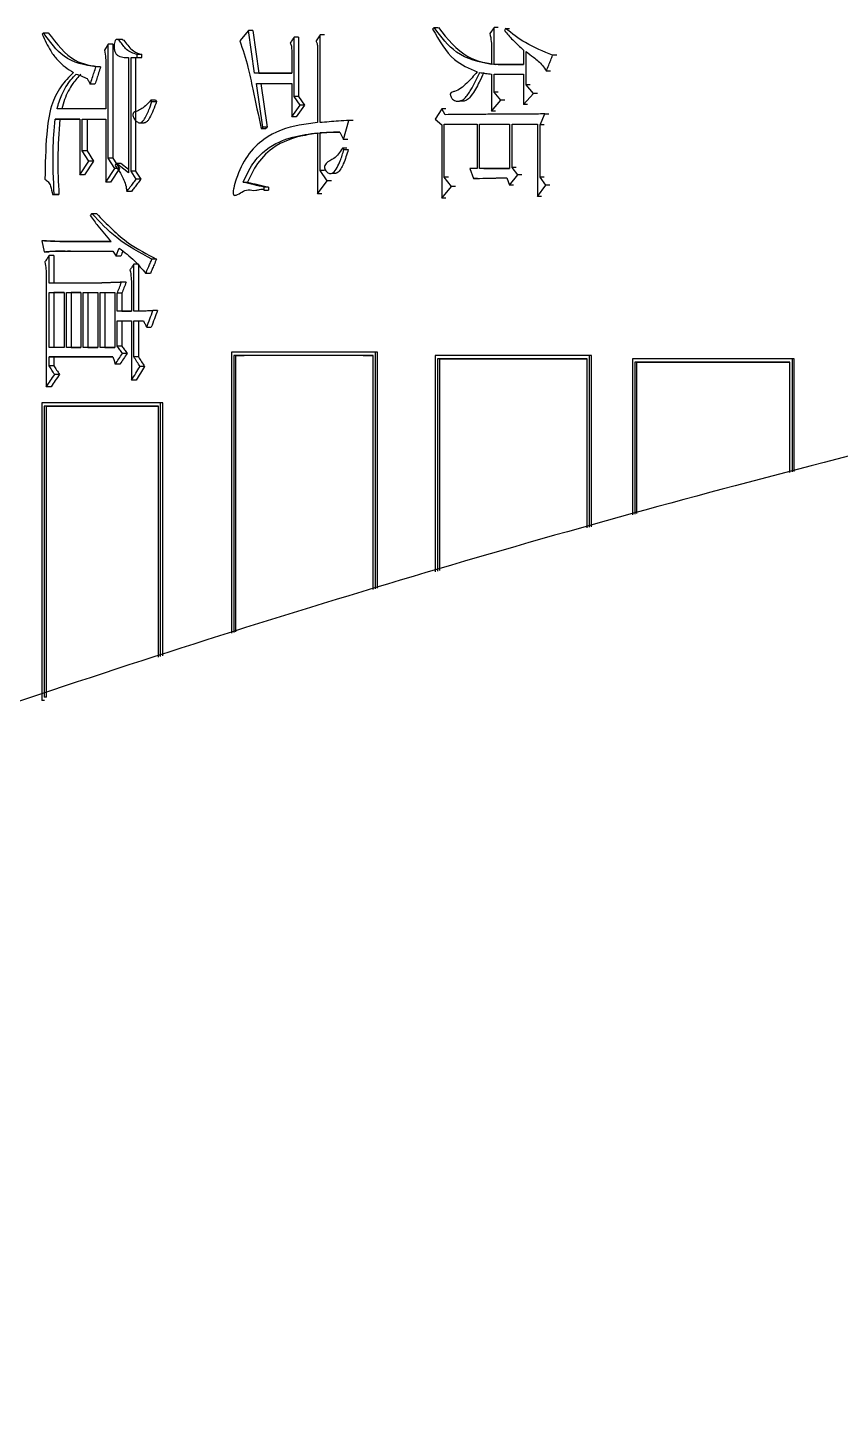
# Model space of a CAD drawing. Header units: millimetres. Extents: x 2160 to 4596, y 811 to 2534.
# Drawn here: x 3266.16 to 3278.28, y 1477.47 to 1498.06 of the extents above; entities that cross this region are included whole.
import ezdxf

# ---------------------------------------------------------------- set-up
doc = ezdxf.new("R2010")
doc.units = ezdxf.units.MM

msp = doc.modelspace()

# ---------------------------------------------------------------- linework, layer by layer
at = {"color": 7, "linetype": 'Continuous', "lineweight": 25}
for p, q in [((3266.398, 1497.979), (3266.377, 1497.958)), ((3266.398, 1497.979), (3266.469, 1497.979)), ((3269.454, 1498.012), (3269.323, 1497.86)), ((3269.542, 1497.374), (3269.454, 1498.012)), ((3269.521, 1498.012), (3269.454, 1498.012)), ((3269.521, 1498.012), (3269.608, 1497.374)), ((3272.222, 1498.055), (3272.199, 1498.034)), ((3273.116, 1498.055), (3273.054, 1497.969)), ((3273.116, 1497.503), (3273.116, 1498.055)), ((3273.285, 1498.044), (3273.27, 1498.012)), ((3267.362, 1497.806), (3267.306, 1497.72)), ((3267.362, 1496.108), (3267.362, 1497.806)), ((3267.432, 1497.806), (3267.362, 1497.806)), ((3267.432, 1497.806), (3267.432, 1496.108)), ((3267.573, 1497.879), (3267.503, 1497.879)), ((3270.202, 1497.915), (3270.136, 1497.915)), ((3270.202, 1497.915), (3270.202, 1497.028)), ((3270.521, 1497.947), (3270.461, 1497.86)), ((3270.521, 1496.638), (3270.521, 1497.947)), ((3270.586, 1497.947), (3270.521, 1497.947)), ((3273.077, 1497.752), (3273.077, 1497.504)), ((3267.634, 1497.61), (3267.666, 1497.61)), ((3267.666, 1497.612), (3267.666, 1495.892)), ((3267.702, 1497.612), (3267.794, 1497.612)), ((3267.702, 1495.913), (3267.702, 1497.612)), ((3267.771, 1497.612), (3267.771, 1495.913)), ((3267.794, 1497.612), (3267.794, 1497.655)), ((3267.863, 1497.655), (3267.794, 1497.655)), ((3267.794, 1497.612), (3267.863, 1497.612)), ((3267.863, 1497.612), (3267.863, 1497.655)), ((3270.099, 1497.698), (3270.099, 1497.374)), ((3270.484, 1497.731), (3270.484, 1496.638)), ((3273.555, 1497.72), (3273.555, 1497.503)), ((3273.594, 1497.201), (3273.594, 1497.698)), ((3274.05, 1497.644), (3273.989, 1497.644)), ((3267.249, 1497.471), (3267.179, 1497.471)), ((3267.327, 1497.503), (3267.327, 1496.844)), ((3270.099, 1497.374), (3269.542, 1497.374)), ((3269.608, 1497.374), (3269.542, 1497.374)), ((3269.608, 1497.374), (3270.099, 1497.374)), ((3273.077, 1497.363), (3273.077, 1496.811)), ((3273.555, 1497.503), (3273.116, 1497.503)), ((3273.177, 1497.503), (3273.116, 1497.503)), ((3273.116, 1497.363), (3273.555, 1497.363)), ((3273.116, 1497.092), (3273.116, 1497.363)), ((3273.178, 1497.503), (3273.555, 1497.503)), ((3273.555, 1497.363), (3273.555, 1496.909)), ((3273.957, 1497.406), (3273.896, 1497.406)), ((3267.165, 1497.211), (3267.095, 1497.211)), ((3269.571, 1497.222), (3270.099, 1497.222)), ((3269.666, 1496.573), (3269.571, 1497.222)), ((3269.637, 1497.222), (3269.732, 1496.573)), ((3270.099, 1497.222), (3270.099, 1496.725)), ((3273.702, 1497.071), (3273.594, 1497.201)), ((3273.655, 1497.201), (3273.594, 1497.201)), ((3268.014, 1496.952), (3268, 1496.973)), ((3268.069, 1496.973), (3268, 1496.973)), ((3268.014, 1496.952), (3268.083, 1496.952)), ((3268.069, 1496.973), (3268.083, 1496.952)), ((3270.225, 1496.898), (3270.136, 1497.028)), ((3270.202, 1497.028), (3270.136, 1497.028)), ((3270.202, 1497.028), (3270.29, 1496.898)), ((3272.613, 1496.962), (3272.676, 1496.962)), ((3273.077, 1496.811), (3273.216, 1496.973)), ((3273.216, 1496.973), (3273.116, 1497.092)), ((3273.177, 1497.092), (3273.116, 1497.092)), ((3273.277, 1496.973), (3273.216, 1496.973)), ((3273.555, 1496.909), (3273.702, 1497.071)), ((3273.763, 1497.071), (3273.702, 1497.071)), ((3267.327, 1496.844), (3266.599, 1496.844)), ((3270.099, 1496.725), (3270.225, 1496.898)), ((3270.165, 1496.725), (3270.099, 1496.725)), ((3270.29, 1496.898), (3270.165, 1496.725)), ((3270.29, 1496.898), (3270.225, 1496.898)), ((3272.336, 1496.844), (3272.237, 1496.692)), ((3272.389, 1496.757), (3272.336, 1496.844)), ((3272.398, 1496.844), (3272.336, 1496.844)), ((3273.139, 1496.811), (3273.077, 1496.811)), ((3273.616, 1496.909), (3273.555, 1496.909)), ((3273.803, 1496.606), (3273.873, 1496.768)), ((3273.873, 1496.768), (3273.933, 1496.768)), ((3266.571, 1496.692), (3266.941, 1496.692)), ((3266.642, 1496.692), (3266.571, 1496.692)), ((3266.941, 1496.692), (3266.642, 1496.692)), ((3266.941, 1496.692), (3266.941, 1495.859)), ((3266.976, 1496.692), (3267.327, 1496.692)), ((3266.976, 1496.216), (3266.976, 1496.692)), ((3267.046, 1496.692), (3267.046, 1496.216)), ((3267.327, 1496.692), (3267.327, 1495.751)), ((3267.83, 1496.636), (3267.899, 1496.636)), ((3269.644, 1496.552), (3269.666, 1496.573)), ((3269.644, 1496.552), (3269.71, 1496.552)), ((3269.732, 1496.573), (3269.666, 1496.573)), ((3269.71, 1496.552), (3269.732, 1496.573)), ((3270.87, 1496.389), (3270.952, 1496.671)), ((3271.017, 1496.671), (3270.952, 1496.671)), ((3272.237, 1496.692), (3272.336, 1496.606)), ((3272.336, 1496.606), (3272.336, 1495.513)), ((3272.374, 1496.616), (3272.862, 1496.616)), ((3272.374, 1495.827), (3272.374, 1496.616)), ((3272.862, 1496.616), (3272.862, 1495.957)), ((3272.901, 1496.616), (3273.347, 1496.616)), ((3272.901, 1495.957), (3272.901, 1496.616)), ((3273.347, 1496.616), (3273.347, 1495.957)), ((3273.385, 1496.616), (3273.764, 1496.616)), ((3273.385, 1495.967), (3273.385, 1496.616)), ((3273.764, 1496.616), (3273.764, 1495.535)), ((3273.803, 1495.827), (3273.803, 1496.606)), ((3270.484, 1496.487), (3270.484, 1495.578)), ((3270.521, 1495.924), (3270.521, 1496.487)), ((3270.586, 1496.487), (3270.521, 1496.487)), ((3270.818, 1496.497), (3270.87, 1496.389)), ((3270.935, 1496.389), (3270.87, 1496.389)), ((3267.074, 1496.065), (3266.976, 1496.216)), ((3267.046, 1496.216), (3266.976, 1496.216)), ((3267.046, 1496.216), (3267.144, 1496.065)), ((3267.461, 1495.957), (3267.362, 1496.108)), ((3267.432, 1496.108), (3267.362, 1496.108)), ((3267.432, 1496.108), (3267.53, 1495.957)), ((3270.92, 1496.259), (3270.855, 1496.259)), ((3266.941, 1495.859), (3267.074, 1496.065)), ((3267.144, 1496.065), (3267.011, 1495.859)), ((3267.144, 1496.065), (3267.074, 1496.065)), ((3267.327, 1495.751), (3267.461, 1495.957)), ((3267.53, 1495.957), (3267.397, 1495.751)), ((3267.53, 1495.957), (3267.461, 1495.957)), ((3267.482, 1496.032), (3267.468, 1496)), ((3267.666, 1495.892), (3267.482, 1496.032)), ((3267.482, 1496.032), (3267.552, 1496.032)), ((3267.552, 1496.032), (3267.666, 1495.944)), ((3267.78, 1495.794), (3267.702, 1495.913)), ((3267.771, 1495.913), (3267.702, 1495.913)), ((3267.771, 1495.913), (3267.849, 1495.794)), ((3270.625, 1495.773), (3270.521, 1495.924)), ((3270.586, 1495.924), (3270.521, 1495.924)), ((3272.755, 1495.957), (3272.809, 1495.805)), ((3272.862, 1495.957), (3272.755, 1495.957)), ((3272.817, 1495.957), (3272.755, 1495.957)), ((3273.347, 1495.957), (3272.901, 1495.957)), ((3272.963, 1495.957), (3272.901, 1495.957)), ((3272.963, 1495.957), (3273.347, 1495.957)), ((3273.47, 1495.859), (3273.385, 1495.967)), ((3273.447, 1495.967), (3273.385, 1495.967)), ((3267.011, 1495.859), (3266.941, 1495.859)), ((3267.397, 1495.751), (3267.327, 1495.751)), ((3267.849, 1495.794), (3267.78, 1495.794)), ((3269.374, 1495.751), (3269.441, 1495.751)), ((3270.484, 1495.578), (3270.625, 1495.773)), ((3270.69, 1495.773), (3270.625, 1495.773)), ((3270.695, 1495.884), (3270.761, 1495.884)), ((3272.48, 1495.686), (3272.374, 1495.827)), ((3272.436, 1495.827), (3272.374, 1495.827)), ((3272.871, 1495.805), (3272.809, 1495.805)), ((3273.308, 1495.816), (3273.347, 1495.708)), ((3273.347, 1495.708), (3273.47, 1495.859)), ((3273.408, 1495.708), (3273.347, 1495.708)), ((3273.531, 1495.859), (3273.47, 1495.859)), ((3273.764, 1495.535), (3273.888, 1495.708)), ((3273.888, 1495.708), (3273.803, 1495.827)), ((3273.864, 1495.827), (3273.803, 1495.827)), ((3273.949, 1495.708), (3273.888, 1495.708)), ((3266.53, 1495.567), (3266.557, 1495.567)), ((3266.53, 1495.567), (3266.6, 1495.567)), ((3266.628, 1495.567), (3266.557, 1495.567)), ((3266.6, 1495.567), (3266.628, 1495.567)), ((3267.707, 1495.61), (3267.638, 1495.61)), ((3269.688, 1495.632), (3269.688, 1495.675)), ((3269.754, 1495.675), (3269.688, 1495.675)), ((3269.688, 1495.632), (3269.754, 1495.632)), ((3269.754, 1495.675), (3269.754, 1495.632)), ((3270.549, 1495.578), (3270.484, 1495.578)), ((3272.336, 1495.513), (3272.48, 1495.686)), ((3272.398, 1495.513), (3272.336, 1495.513)), ((3272.543, 1495.686), (3272.48, 1495.686)), ((3273.825, 1495.535), (3273.764, 1495.535)), ((3267.116, 1495.286), (3267.095, 1495.253)), ((3267.116, 1495.286), (3267.186, 1495.286)), ((3266.37, 1494.875), (3266.405, 1494.713)), ((3266.441, 1494.875), (3266.37, 1494.875)), ((3266.405, 1494.713), (3266.475, 1494.713)), ((3267.405, 1494.864), (3266.704, 1494.864)), ((3266.774, 1494.864), (3266.704, 1494.864)), ((3266.731, 1494.723), (3267.433, 1494.723)), ((3266.802, 1494.723), (3266.756, 1494.723)), ((3266.774, 1494.864), (3267.405, 1494.864)), ((3267.433, 1494.723), (3267.482, 1494.648)), ((3266.481, 1494.247), (3266.481, 1494.658)), ((3266.552, 1494.658), (3266.481, 1494.658)), ((3266.552, 1494.658), (3266.552, 1494.247)), ((3267.552, 1494.648), (3267.482, 1494.648)), ((3267.744, 1493.826), (3267.744, 1494.529)), ((3267.813, 1494.529), (3267.744, 1494.529)), ((3267.813, 1494.529), (3267.813, 1493.826)), ((3268.083, 1494.604), (3268.014, 1494.604)), ((3267.629, 1494.258), (3267.56, 1494.258)), ((3267.991, 1494.388), (3267.922, 1494.388)), ((3267.264, 1494.247), (3266.481, 1494.247)), ((3266.481, 1494.107), (3266.704, 1494.107)), ((3266.481, 1493.285), (3266.481, 1494.107)), ((3266.481, 1494.107), (3266.552, 1494.107)), ((3266.704, 1494.107), (3266.552, 1494.107)), ((3266.552, 1494.107), (3266.552, 1493.285)), ((3266.704, 1494.107), (3266.704, 1493.285)), ((3266.738, 1494.107), (3266.955, 1494.107)), ((3266.738, 1493.285), (3266.738, 1494.107)), ((3266.738, 1494.107), (3266.809, 1494.107)), ((3266.955, 1494.107), (3266.809, 1494.107)), ((3266.809, 1494.107), (3266.809, 1493.285)), ((3266.955, 1494.107), (3266.955, 1493.285)), ((3266.99, 1494.107), (3267.207, 1494.107)), ((3266.99, 1493.285), (3266.99, 1494.107)), ((3267.06, 1494.107), (3267.06, 1493.285)), ((3267.207, 1494.107), (3267.207, 1493.285)), ((3267.243, 1494.107), (3267.461, 1494.107)), ((3267.243, 1493.285), (3267.243, 1494.107)), ((3267.312, 1494.107), (3267.312, 1493.285)), ((3267.461, 1494.107), (3267.461, 1493.285)), ((3267.496, 1493.826), (3267.496, 1494.096)), ((3267.566, 1494.096), (3267.496, 1494.096)), ((3267.566, 1494.096), (3267.566, 1493.826)), ((3267.709, 1494.226), (3267.709, 1493.826)), ((3267.709, 1493.826), (3267.496, 1493.826)), ((3267.566, 1493.826), (3267.496, 1493.826)), ((3267.496, 1493.685), (3267.709, 1493.685)), ((3267.496, 1493.306), (3267.496, 1493.685)), ((3267.566, 1493.826), (3267.709, 1493.826)), ((3267.566, 1493.685), (3267.566, 1493.306)), ((3267.709, 1493.685), (3267.709, 1492.798)), ((3267.744, 1493.144), (3267.744, 1493.685)), ((3267.744, 1493.685), (3267.886, 1493.685)), ((3267.813, 1493.685), (3267.813, 1493.144)), ((3268.097, 1493.836), (3268.029, 1493.836)), ((3267.936, 1493.588), (3268.005, 1493.588)), ((3266.704, 1493.285), (3266.481, 1493.285)), ((3266.955, 1493.285), (3266.738, 1493.285)), ((3266.809, 1493.285), (3266.738, 1493.285)), ((3266.809, 1493.285), (3266.955, 1493.285)), ((3267.207, 1493.285), (3266.99, 1493.285)), ((3267.06, 1493.285), (3266.99, 1493.285)), ((3267.06, 1493.285), (3267.207, 1493.285)), ((3267.461, 1493.285), (3267.243, 1493.285)), ((3267.312, 1493.285), (3267.243, 1493.285)), ((3267.312, 1493.285), (3267.461, 1493.285)), ((3267.566, 1493.306), (3267.496, 1493.306)), ((3266.481, 1493.144), (3267.433, 1493.144)), ((3266.481, 1493.014), (3266.481, 1493.144)), ((3266.552, 1493.144), (3266.481, 1493.144)), ((3267.433, 1493.144), (3266.552, 1493.144)), ((3266.552, 1493.144), (3266.552, 1493.014)), ((3267.537, 1493.036), (3267.468, 1493.036)), ((3267.643, 1493.198), (3267.574, 1493.198)), ((3267.813, 1493.144), (3267.744, 1493.144)), ((3269.2, 1493.215), (3269.2, 1489.025)), ((3269.234, 1493.215), (3269.2, 1493.215)), ((3269.233, 1493.165), (3269.233, 1489.036)), ((3269.267, 1493.165), (3269.233, 1493.165)), ((3270.822, 1493.215), (3269.234, 1493.215)), ((3269.267, 1493.165), (3269.388, 1493.165)), ((3269.267, 1489.047), (3269.267, 1493.165)), ((3271.162, 1493.165), (3271.314, 1493.165)), ((3271.38, 1493.215), (3271.314, 1493.215)), ((3271.314, 1489.676), (3271.314, 1493.165)), ((3271.348, 1489.686), (3271.348, 1493.215)), ((3271.38, 1493.215), (3271.348, 1493.215)), ((3271.38, 1489.695), (3271.38, 1493.215)), ((3272.239, 1493.165), (3272.239, 1489.943)), ((3272.27, 1493.165), (3272.239, 1493.165)), ((3274.568, 1493.165), (3272.27, 1493.165)), ((3272.274, 1493.116), (3272.274, 1489.953)), ((3272.306, 1493.116), (3272.274, 1493.116)), ((3272.306, 1489.962), (3272.306, 1493.116)), ((3274.502, 1490.595), (3274.502, 1493.116)), ((3274.538, 1490.606), (3274.538, 1493.165)), ((3274.568, 1493.165), (3274.538, 1493.165)), ((3274.568, 1490.614), (3274.568, 1493.165)), ((3275.181, 1493.116), (3275.181, 1490.791)), ((3275.21, 1493.116), (3275.181, 1493.116)), ((3277.592, 1493.116), (3275.21, 1493.116)), ((3275.217, 1493.066), (3275.217, 1490.802)), ((3275.247, 1493.066), (3275.217, 1493.066)), ((3275.247, 1490.81), (3275.247, 1493.066)), ((3277.527, 1491.42), (3277.527, 1493.066)), ((3277.564, 1491.43), (3277.564, 1493.116)), ((3277.592, 1493.116), (3277.564, 1493.116)), ((3277.592, 1491.436), (3277.592, 1493.116)), ((3266.552, 1493.014), (3266.481, 1493.014)), ((3266.635, 1492.884), (3266.564, 1492.884)), ((3267.905, 1493.003), (3267.837, 1493.003)), ((3266.51, 1492.701), (3266.439, 1492.701)), ((3267.778, 1492.798), (3267.709, 1492.798)), ((3266.374, 1492.462), (3266.374, 1488.022)), ((3268.144, 1492.462), (3266.374, 1492.462)), ((3266.41, 1492.462), (3266.374, 1492.462)), ((3268.111, 1492.412), (3266.406, 1492.412)), ((3266.406, 1492.412), (3266.406, 1488.072)), ((3266.441, 1492.412), (3266.406, 1492.412)), ((3268.178, 1492.462), (3266.41, 1492.462)), ((3266.441, 1492.412), (3268.111, 1492.412)), ((3266.441, 1488.072), (3266.441, 1492.412)), ((3268.111, 1488.666), (3268.111, 1492.412)), ((3268.144, 1488.676), (3268.144, 1492.462)), ((3268.178, 1492.462), (3268.144, 1492.462)), ((3268.178, 1488.688), (3268.178, 1492.462)), ((3266.41, 1488.022), (3266.374, 1488.022)), ((3266.441, 1488.072), (3266.406, 1488.072))]:
    msp.add_line(p, q, dxfattribs=at)
at = {"color": 7, "linetype": 'Continuous', "lineweight": 25, "flags": 128}
for points in [[(3272.222, 1498.055), (3272.245, 1498.055), (3272.265, 1498.055), (3272.284, 1498.055)], [(3273.177, 1498.055), (3273.162, 1498.055), (3273.147, 1498.055), (3273.116, 1498.055)], [(3273.285, 1498.044), (3273.309, 1498.044), (3273.328, 1498.044), (3273.346, 1498.044)], [(3270.136, 1497.028), (3270.136, 1497.471), (3270.136, 1497.915)], [(3273.864, 1496.606), (3273.849, 1496.606), (3273.833, 1496.606), (3273.803, 1496.606)], [(3270.878, 1496.238), (3270.866, 1496.249), (3270.855, 1496.259)], [(3270.878, 1496.238), (3270.901, 1496.238), (3270.922, 1496.238), (3270.942, 1496.238)], [(3267.482, 1494.648), (3267.498, 1494.693), (3267.511, 1494.73), (3267.525, 1494.767)], [(3266.439, 1494.302), (3266.439, 1493.707), (3266.439, 1492.701)], [(3267.433, 1493.144), (3267.45, 1493.09), (3267.468, 1493.036)]]:
    msp.add_lwpolyline(points, dxfattribs=at)
at = {"color": 7, "linetype": 'Continuous', "lineweight": 25}
for points, knots in [([(3266.377, 1497.958), (3266.417, 1497.871), (3266.482, 1497.73), (3266.603, 1497.569), (3266.719, 1497.465), (3266.802, 1497.411), (3266.843, 1497.384)], [0, 0, 0, 0, 0.347372, 0.56793, 0.785018, 1, 1, 1, 1]), ([(3267.179, 1497.471), (3267.012, 1497.498), (3266.707, 1497.547), (3266.494, 1497.846), (3266.398, 1497.979)], [0, 0, 0, 0, 0.551895, 1, 1, 1, 1]), ([(3266.469, 1497.979), (3266.594, 1497.815), (3266.816, 1497.525), (3267.118, 1497.487), (3267.249, 1497.471)], [0, 0, 0, 0, 0.565517, 1, 1, 1, 1]), ([(3272.199, 1498.034), (3272.297, 1497.863), (3272.469, 1497.563), (3272.744, 1497.446), (3272.863, 1497.395)], [0, 0, 0, 0, 0.56753, 1, 1, 1, 1]), ([(3273.077, 1497.504), (3272.893, 1497.542), (3272.559, 1497.611), (3272.326, 1497.918), (3272.222, 1498.055)], [0, 0, 0, 0, 0.551707, 1, 1, 1, 1]), ([(3272.285, 1498.055), (3272.421, 1497.886), (3272.663, 1497.587), (3272.995, 1497.529), (3273.139, 1497.504)], [0, 0, 0, 0, 0.566016, 1, 1, 1, 1]), ([(3273.054, 1497.969), (3273.062, 1497.929), (3273.076, 1497.858), (3273.077, 1497.785), (3273.077, 1497.752)], [0, 0, 0, 0, 0.558835, 1, 1, 1, 1]), ([(3273.27, 1498.012), (3273.31, 1497.965), (3273.376, 1497.889), (3273.473, 1497.794), (3273.528, 1497.745), (3273.555, 1497.72)], [0, 0, 0, 0, 0.450179, 0.724893, 1, 1, 1, 1]), ([(3273.989, 1497.644), (3273.851, 1497.699), (3273.603, 1497.797), (3273.383, 1497.968), (3273.285, 1498.044)], [0, 0, 0, 0, 0.556947, 1, 1, 1, 1]), ([(3267.794, 1497.655), (3267.737, 1497.671), (3267.635, 1497.701), (3267.564, 1497.826), (3267.514, 1497.877), (3267.492, 1497.884), (3267.476, 1497.874), (3267.463, 1497.856), (3267.452, 1497.823), (3267.447, 1497.775), (3267.453, 1497.725), (3267.468, 1497.678), (3267.509, 1497.628), (3267.58, 1497.61), (3267.638, 1497.611), (3267.666, 1497.612)], [0, 0, 0, 0, 0.230342, 0.416704, 0.453392, 0.487581, 0.504129, 0.522219, 0.561724, 0.611998, 0.663323, 0.713955, 0.762021, 0.881086, 1, 1, 1, 1]), ([(3267.569, 1497.878), (3267.573, 1497.877), (3267.586, 1497.876), (3267.642, 1497.81), (3267.718, 1497.697), (3267.819, 1497.668), (3267.863, 1497.655)], [0, 0, 0, 0, 0.036377, 0.114476, 0.614892, 1, 1, 1, 1]), ([(3269.323, 1497.86), (3269.367, 1497.731), (3269.447, 1497.497), (3269.534, 1497.051), (3269.601, 1496.747), (3269.644, 1496.552)], [0, 0, 0, 0, 0.310143, 0.557762, 1, 1, 1, 1]), ([(3270.136, 1497.915), (3270.128, 1497.902), (3270.114, 1497.881), (3270.094, 1497.853), (3270.083, 1497.836), (3270.077, 1497.828)], [0, 0, 0, 0, 0.432631, 0.716316, 1, 1, 1, 1]), ([(3270.077, 1497.828), (3270.083, 1497.812), (3270.094, 1497.784), (3270.098, 1497.739), (3270.099, 1497.712), (3270.099, 1497.698)], [0, 0, 0, 0, 0.400023, 0.697528, 1, 1, 1, 1]), ([(3270.461, 1497.86), (3270.467, 1497.847), (3270.476, 1497.825), (3270.481, 1497.79), (3270.483, 1497.761), (3270.483, 1497.741), (3270.484, 1497.731)], [0, 0, 0, 0, 0.335689, 0.556704, 0.778126, 1, 1, 1, 1]), ([(3267.306, 1497.72), (3267.313, 1497.68), (3267.325, 1497.609), (3267.327, 1497.536), (3267.327, 1497.503)], [0, 0, 0, 0, 0.558835, 1, 1, 1, 1]), ([(3273.594, 1497.698), (3273.631, 1497.67), (3273.691, 1497.624), (3273.775, 1497.557), (3273.843, 1497.492), (3273.878, 1497.435), (3273.896, 1497.406)], [0, 0, 0, 0, 0.336864, 0.555373, 0.775639, 1, 1, 1, 1]), ([(3273.896, 1497.406), (3273.908, 1497.436), (3273.929, 1497.491), (3273.96, 1497.57), (3273.98, 1497.62), (3273.989, 1497.644)], [0, 0, 0, 0, 0.380374, 0.690187, 1, 1, 1, 1]), ([(3266.843, 1497.384), (3266.777, 1497.318), (3266.645, 1497.186), (3266.491, 1496.872), (3266.429, 1496.387), (3266.423, 1496.019), (3266.419, 1495.794)], [0, 0, 0, 0, 0.189312, 0.380663, 0.622562, 1, 1, 1, 1]), ([(3266.599, 1496.844), (3266.62, 1496.915), (3266.655, 1497.032), (3266.73, 1497.172), (3266.802, 1497.277), (3266.857, 1497.334), (3266.885, 1497.363)], [0, 0, 0, 0, 0.34637, 0.567178, 0.784978, 1, 1, 1, 1]), ([(3266.955, 1497.363), (3266.913, 1497.318), (3266.843, 1497.243), (3266.765, 1497.109), (3266.707, 1496.984), (3266.682, 1496.891), (3266.67, 1496.844)], [0, 0, 0, 0, 0.332937, 0.552321, 0.774679, 1, 1, 1, 1]), ([(3266.885, 1497.363), (3266.909, 1497.355), (3266.948, 1497.342), (3267.002, 1497.318), (3267.031, 1497.305), (3267.046, 1497.298)], [0, 0, 0, 0, 0.443144, 0.721519, 1, 1, 1, 1]), ([(3267.095, 1497.211), (3267.105, 1497.242), (3267.124, 1497.301), (3267.152, 1497.387), (3267.17, 1497.443), (3267.179, 1497.471)], [0, 0, 0, 0, 0.354383, 0.677192, 1, 1, 1, 1]), ([(3267.249, 1497.471), (3267.239, 1497.44), (3267.22, 1497.382), (3267.192, 1497.295), (3267.174, 1497.239), (3267.165, 1497.211)], [0, 0, 0, 0, 0.354462, 0.677231, 1, 1, 1, 1]), ([(3272.863, 1497.395), (3272.813, 1497.337), (3272.712, 1497.219), (3272.579, 1497.115), (3272.493, 1497.096), (3272.474, 1497.084), (3272.467, 1497.076), (3272.464, 1497.068), (3272.463, 1497.057), (3272.465, 1497.04), (3272.476, 1497.014), (3272.497, 1496.986), (3272.532, 1496.963), (3272.576, 1496.955), (3272.628, 1496.963), (3272.701, 1497.015), (3272.79, 1497.156), (3272.858, 1497.291), (3272.898, 1497.378), (3272.901, 1497.384)], [0, 0, 0, 0, 0.181627, 0.364877, 0.405345, 0.414708, 0.422096, 0.428255, 0.434387, 0.44497, 0.464039, 0.494559, 0.524876, 0.568261, 0.613388, 0.663291, 0.787095, 0.985392, 1, 1, 1, 1]), ([(3272.963, 1497.384), (3272.94, 1497.337), (3272.884, 1497.217), (3272.808, 1497.077), (3272.726, 1496.982), (3272.668, 1496.958), (3272.628, 1496.954), (3272.609, 1496.962), (3272.606, 1496.963)], [0, 0, 0, 0, 0.2545356, 0.6322289, 0.7772264, 0.880906, 0.9842735, 1, 1, 1, 1]), ([(3272.901, 1497.384), (3272.93, 1497.381), (3272.974, 1497.375), (3273.033, 1497.368), (3273.063, 1497.365), (3273.077, 1497.363)], [0, 0, 0, 0, 0.499999, 0.749999, 1, 1, 1, 1]), ([(3267.046, 1497.298), (3267.054, 1497.283), (3267.071, 1497.255), (3267.087, 1497.226), (3267.095, 1497.211)], [0, 0, 0, 0, 0.499998, 1, 1, 1, 1]), ([(3320.9, 1496.939), (3318.34, 1496.915), (3314.76, 1496.88), (3309.49, 1496.601), (3305.026, 1496.266), (3299.71, 1495.7), (3294.141, 1494.927), (3288.327, 1493.917), (3282.356, 1492.661), (3276.28, 1491.15), (3270.142, 1489.379), (3263.977, 1487.345), (3257.813, 1485.046), (3251.677, 1482.48), (3245.589, 1479.65), (3239.569, 1476.556), (3233.636, 1473.202), (3227.807, 1469.589), (3222.097, 1465.724), (3216.522, 1461.61), (3211.095, 1457.253), (3205.829, 1452.658), (3200.738, 1447.834), (3195.833, 1442.786), (3191.126, 1437.523), (3186.628, 1432.053), (3182.35, 1426.385), (3178.301, 1420.528), (3174.491, 1414.491), (3170.93, 1408.285), (3167.625, 1401.921), (3164.584, 1395.408), (3161.815, 1388.759), (3159.324, 1381.984), (3157.119, 1375.097), (3155.204, 1368.108), (3153.586, 1361.03), (3152.268, 1353.877), (3151.255, 1346.66), (3150.55, 1339.392), (3150.158, 1332.088), (3150.079, 1324.76), (3150.316, 1317.422), (3150.87, 1310.088), (3151.742, 1302.77), (3152.932, 1295.483), (3154.44, 1288.24), (3156.265, 1281.056), (3158.406, 1273.943), (3160.86, 1266.915), (3163.625, 1259.987), (3166.697, 1253.171), (3170.074, 1246.48), (3173.752, 1239.928), (3177.726, 1233.528), (3181.991, 1227.293), (3186.542, 1221.235), (3191.374, 1215.366), (3196.481, 1209.7), (3201.857, 1204.247), (3207.304, 1199.2), (3212.778, 1194.547), (3218.236, 1190.278), (3223.861, 1186.236), (3229.642, 1182.427), (3235.57, 1178.859), (3241.632, 1175.537), (3247.818, 1172.467), (3254.114, 1169.653), (3260.508, 1167.101), (3266.983, 1164.815), (3273.521, 1162.799), (3280.096, 1161.057), (3286.669, 1159.592), (3293.163, 1158.41), (3299.452, 1157.513), (3304.976, 1156.93), (3309.859, 1156.562), (3314.683, 1156.322), (3320.657, 1156.205), (3326.174, 1156.316), (3331.443, 1156.587), (3335.908, 1156.925), (3341.224, 1157.49), (3346.793, 1158.263), (3352.606, 1159.273), (3358.577, 1160.529), (3364.653, 1162.04), (3370.791, 1163.811), (3376.957, 1165.845), (3383.12, 1168.144), (3389.257, 1170.709), (3395.345, 1173.54), (3401.365, 1176.634), (3407.297, 1179.988), (3413.126, 1183.6), (3418.836, 1187.466), (3424.412, 1191.58), (3429.839, 1195.937), (3435.105, 1200.532), (3440.196, 1205.356), (3445.101, 1210.404), (3449.808, 1215.667), (3454.306, 1221.137), (3458.584, 1226.805), (3462.632, 1232.662), (3466.442, 1238.699), (3470.004, 1244.905), (3473.309, 1251.269), (3476.351, 1257.781), (3479.113, 1264.433), (3481.45, 1270.715), (3482.729, 1274.82), (3483.292, 1276.628)], [0, 0, 0, 0, 0.0102074, 0.014274, 0.021037, 0.0280561, 0.0355867, 0.0434511, 0.0515783, 0.0599113, 0.0684099, 0.0770439, 0.085791, 0.0946336, 0.1035582, 0.112554, 0.1216124, 0.1307262, 0.1398897, 0.1490979, 0.1583469, 0.1676331, 0.1769537, 0.1863062, 0.1956884, 0.2050985, 0.2145348, 0.2239961, 0.233481, 0.2429885, 0.2525178, 0.262068, 0.2716385, 0.2812287, 0.2908382, 0.3004664, 0.3101132, 0.3197782, 0.3294613, 0.3391624, 0.3488814, 0.3586183, 0.3683733, 0.3781464, 0.387938, 0.3977483, 0.4075776, 0.4174265, 0.4272956, 0.4371854, 0.4470968, 0.4570307, 0.4669882, 0.4769704, 0.486979, 0.4970156, 0.5070822, 0.5171812, 0.5273154, 0.5374882, 0.5477037, 0.5569145, 0.5661226, 0.5753266, 0.5845258, 0.5937191, 0.6029052, 0.6120821, 0.6212471, 0.6303962, 0.6395236, 0.6486197, 0.6576679, 0.6666375, 0.6754633, 0.6839789, 0.6919633, 0.6976055, 0.7035012, 0.7112199, 0.7214273, 0.7254939, 0.7322569, 0.739276, 0.7468066, 0.754671, 0.7627982, 0.7711312, 0.7796298, 0.7882638, 0.7970109, 0.8058535, 0.8147781, 0.8237739, 0.8328323, 0.8419461, 0.8511096, 0.8603178, 0.8695668, 0.878853, 0.8881736, 0.8975261, 0.9069083, 0.9163184, 0.9257547, 0.935216, 0.9447009, 0.9542084, 0.9637377, 0.9732879, 0.9828584, 0.9924486, 1, 1, 1, 1]), ([(3268, 1496.973), (3267.973, 1496.943), (3267.906, 1496.868), (3267.815, 1496.817), (3267.752, 1496.795), (3267.737, 1496.781), (3267.732, 1496.77), (3267.729, 1496.758), (3267.731, 1496.74), (3267.738, 1496.714), (3267.76, 1496.68), (3267.788, 1496.653), (3267.819, 1496.635), (3267.843, 1496.636), (3267.869, 1496.649), (3267.918, 1496.708), (3267.965, 1496.815), (3268, 1496.911), (3268.014, 1496.952)], [0, 0, 0, 0, 0.137524, 0.335447, 0.378025, 0.3933, 0.403602, 0.413937, 0.429101, 0.455133, 0.490172, 0.557555, 0.588524, 0.619673, 0.649408, 0.693614, 0.870957, 1, 1, 1, 1]), ([(3268.083, 1496.952), (3268.067, 1496.908), (3268.037, 1496.824), (3267.994, 1496.731), (3267.957, 1496.67), (3267.931, 1496.644), (3267.909, 1496.635), (3267.9, 1496.637), (3267.899, 1496.637)], [0, 0, 0, 0, 0.345691, 0.672315, 0.79105, 0.911206, 0.988404, 1, 1, 1, 1]), ([(3273.873, 1496.768), (3273.789, 1496.767), (3273.62, 1496.766), (3273.369, 1496.764), (3273.16, 1496.763), (3272.952, 1496.762), (3272.768, 1496.76), (3272.566, 1496.758), (3272.448, 1496.758), (3272.389, 1496.757)], [0, 0, 0, 0, 0.168661, 0.337321, 0.505982, 0.590312, 0.758972, 0.879486, 1, 1, 1, 1]), ([(3266.557, 1495.567), (3266.546, 1495.788), (3266.526, 1496.164), (3266.558, 1496.538), (3266.571, 1496.692)], [0, 0, 0, 0, 0.586461, 1, 1, 1, 1]), ([(3266.642, 1496.692), (3266.627, 1496.494), (3266.599, 1496.119), (3266.619, 1495.744), (3266.628, 1495.567)], [0, 0, 0, 0, 0.529593, 1, 1, 1, 1]), ([(3270.484, 1496.638), (3270.393, 1496.628), (3270.118, 1496.599), (3269.744, 1496.47), (3269.425, 1496.159), (3269.294, 1495.88), (3269.238, 1495.686), (3269.224, 1495.61), (3269.227, 1495.578), (3269.229, 1495.567), (3269.234, 1495.56), (3269.24, 1495.555), (3269.252, 1495.553), (3269.293, 1495.564), (3269.355, 1495.607), (3269.454, 1495.648), (3269.544, 1495.619), (3269.613, 1495.641), (3269.65, 1495.648), (3269.673, 1495.644), (3269.683, 1495.638), (3269.687, 1495.633), (3269.688, 1495.632)], [0, 0, 0, 0, 0.12969, 0.391826, 0.53917, 0.686254, 0.737833, 0.763743, 0.768247, 0.772786, 0.775634, 0.778494, 0.782467, 0.792759, 0.837973, 0.883317, 0.939016, 0.96559, 0.984609, 0.99227, 0.998264, 1, 1, 1, 1]), ([(3270.952, 1496.671), (3270.9, 1496.668), (3270.802, 1496.662), (3270.658, 1496.651), (3270.566, 1496.642), (3270.521, 1496.638)], [0, 0, 0, 0, 0.3604321, 0.6801926, 1, 1, 1, 1]), ([(3269.374, 1495.751), (3269.419, 1495.846), (3269.509, 1496.037), (3269.757, 1496.294), (3270.096, 1496.434), (3270.36, 1496.47), (3270.484, 1496.487)], [0, 0, 0, 0, 0.194334, 0.390703, 0.714344, 1, 1, 1, 1]), ([(3270.549, 1496.487), (3270.465, 1496.476), (3270.212, 1496.442), (3269.854, 1496.328), (3269.573, 1496.035), (3269.479, 1495.832), (3269.441, 1495.751)], [0, 0, 0, 0, 0.194025, 0.585754, 0.833326, 1, 1, 1, 1]), ([(3270.521, 1496.487), (3270.548, 1496.489), (3270.602, 1496.493), (3270.701, 1496.497), (3270.773, 1496.497), (3270.818, 1496.497)], [0, 0, 0, 0, 0.273961, 0.547941, 1, 1, 1, 1]), ([(3270.818, 1496.497), (3270.813, 1496.497), (3270.78, 1496.497), (3270.702, 1496.495), (3270.631, 1496.49), (3270.586, 1496.487)], [0, 0, 0, 0, 0.072964, 0.423407, 1, 1, 1, 1]), ([(3270.855, 1496.259), (3270.817, 1496.2), (3270.749, 1496.096), (3270.634, 1496.063), (3270.592, 1496.002), (3270.584, 1495.966), (3270.596, 1495.933), (3270.616, 1495.908), (3270.638, 1495.889), (3270.663, 1495.879), (3270.688, 1495.88), (3270.732, 1495.898), (3270.779, 1495.967), (3270.831, 1496.087), (3270.86, 1496.18), (3270.878, 1496.238)], [0, 0, 0, 0, 0.207899, 0.367255, 0.399925, 0.431308, 0.463075, 0.497006, 0.528572, 0.558381, 0.588718, 0.619577, 0.72297, 0.829976, 1, 1, 1, 1]), ([(3270.942, 1496.238), (3270.92, 1496.164), (3270.889, 1496.062), (3270.831, 1495.949), (3270.794, 1495.896), (3270.766, 1495.887), (3270.761, 1495.885)], [0, 0, 0, 0, 0.537893, 0.745384, 0.947325, 1, 1, 1, 1]), ([(3267.468, 1496), (3267.494, 1495.962), (3267.537, 1495.9), (3267.588, 1495.804), (3267.627, 1495.714), (3267.634, 1495.645), (3267.638, 1495.61)], [0, 0, 0, 0, 0.334836, 0.553745, 0.775373, 1, 1, 1, 1]), ([(3266.419, 1495.794), (3266.435, 1495.783), (3266.47, 1495.76), (3266.512, 1495.679), (3266.523, 1495.61), (3266.53, 1495.567)], [0, 0, 0, 0, 0.268929, 0.548046, 1, 1, 1, 1]), ([(3267.638, 1495.61), (3267.656, 1495.633), (3267.688, 1495.676), (3267.735, 1495.737), (3267.765, 1495.775), (3267.78, 1495.794)], [0, 0, 0, 0, 0.375947, 0.687973, 1, 1, 1, 1]), ([(3267.849, 1495.794), (3267.831, 1495.771), (3267.798, 1495.729), (3267.751, 1495.668), (3267.722, 1495.63), (3267.707, 1495.61)], [0, 0, 0, 0, 0.376207, 0.688103, 1, 1, 1, 1]), ([(3269.688, 1495.675), (3269.637, 1495.687), (3269.56, 1495.706), (3269.455, 1495.731), (3269.401, 1495.745), (3269.374, 1495.751)], [0, 0, 0, 0, 0.481628, 0.740814, 1, 1, 1, 1]), ([(3269.441, 1495.751), (3269.491, 1495.739), (3269.568, 1495.72), (3269.673, 1495.695), (3269.727, 1495.682), (3269.754, 1495.675)], [0, 0, 0, 0, 0.482237, 0.741118, 1, 1, 1, 1]), ([(3272.809, 1495.805), (3272.87, 1495.806), (3272.935, 1495.808), (3273.005, 1495.809), (3273.02, 1495.81), (3273.035, 1495.81), (3273.051, 1495.81), (3273.066, 1495.811), (3273.082, 1495.811), (3273.101, 1495.811), (3273.116, 1495.812), (3273.132, 1495.812), (3273.147, 1495.813), (3273.162, 1495.813), (3273.189, 1495.813), (3273.237, 1495.814), (3273.28, 1495.815), (3273.308, 1495.816)], [0, 0, 0, 0, 0.369844, 0.392959, 0.416074, 0.462305, 0.48542, 0.508535, 0.554765, 0.577881, 0.624111, 0.647226, 0.670342, 0.716572, 0.739687, 0.832148, 1, 1, 1, 1]), ([(3268.014, 1494.604), (3267.834, 1494.699), (3267.51, 1494.869), (3267.237, 1495.158), (3267.116, 1495.286)], [0, 0, 0, 0, 0.556051, 1, 1, 1, 1]), ([(3267.186, 1495.286), (3267.341, 1495.125), (3267.616, 1494.841), (3267.941, 1494.676), (3268.083, 1494.604)], [0, 0, 0, 0, 0.563504, 1, 1, 1, 1]), ([(3267.095, 1495.253), (3267.132, 1495.201), (3267.2, 1495.106), (3267.305, 1494.979), (3267.371, 1494.902), (3267.405, 1494.864)], [0, 0, 0, 0, 0.38007, 0.689866, 1, 1, 1, 1]), ([(3266.704, 1494.864), (3266.701, 1494.864), (3266.696, 1494.864), (3266.689, 1494.864), (3266.684, 1494.865), (3266.679, 1494.865), (3266.674, 1494.865), (3266.669, 1494.865), (3266.664, 1494.865), (3266.658, 1494.865), (3266.653, 1494.866), (3266.648, 1494.866), (3266.642, 1494.866), (3266.634, 1494.866), (3266.624, 1494.867), (3266.613, 1494.867), (3266.603, 1494.867), (3266.593, 1494.868), (3266.582, 1494.868), (3266.572, 1494.868), (3266.562, 1494.869), (3266.551, 1494.869), (3266.541, 1494.869), (3266.531, 1494.87), (3266.52, 1494.87), (3266.51, 1494.87), (3266.502, 1494.871), (3266.495, 1494.871), (3266.487, 1494.871), (3266.479, 1494.871), (3266.472, 1494.872), (3266.465, 1494.872), (3266.46, 1494.872), (3266.455, 1494.872), (3266.45, 1494.872), (3266.445, 1494.872), (3266.439, 1494.873), (3266.434, 1494.873), (3266.429, 1494.873), (3266.424, 1494.873), (3266.419, 1494.873), (3266.414, 1494.873), (3266.409, 1494.874), (3266.403, 1494.874), (3266.398, 1494.874), (3266.393, 1494.874), (3266.388, 1494.874), (3266.383, 1494.874), (3266.377, 1494.875), (3266.373, 1494.875), (3266.37, 1494.875)], [0, 0, 0, 0, 0.023174, 0.046349, 0.057936, 0.069523, 0.092698, 0.104285, 0.115872, 0.139047, 0.150634, 0.162221, 0.185396, 0.20857, 0.231745, 0.278094, 0.301268, 0.324442, 0.370791, 0.393966, 0.41714, 0.463489, 0.486664, 0.509838, 0.556187, 0.579362, 0.602536, 0.625711, 0.648885, 0.672059, 0.695234, 0.718408, 0.729996, 0.741583, 0.764757, 0.776345, 0.787932, 0.811106, 0.822693, 0.834281, 0.857455, 0.869042, 0.88063, 0.903804, 0.915391, 0.926979, 0.950153, 0.96174, 0.973327, 1, 1, 1, 1]), ([(3266.441, 1494.875), (3266.482, 1494.873), (3266.558, 1494.871), (3266.669, 1494.867), (3266.739, 1494.865), (3266.774, 1494.864)], [0, 0, 0, 0, 0.371274, 0.685636, 1, 1, 1, 1]), ([(3266.405, 1494.713), (3266.407, 1494.713), (3266.412, 1494.713), (3266.422, 1494.714), (3266.433, 1494.715), (3266.443, 1494.716), (3266.449, 1494.717), (3266.454, 1494.717), (3266.459, 1494.717), (3266.465, 1494.718), (3266.473, 1494.718), (3266.483, 1494.719), (3266.493, 1494.72), (3266.503, 1494.72), (3266.513, 1494.721), (3266.524, 1494.721), (3266.534, 1494.722), (3266.544, 1494.722), (3266.554, 1494.722), (3266.564, 1494.723), (3266.574, 1494.723), (3266.584, 1494.723), (3266.595, 1494.723), (3266.605, 1494.723), (3266.615, 1494.724), (3266.625, 1494.724), (3266.633, 1494.724), (3266.64, 1494.724), (3266.647, 1494.724), (3266.653, 1494.724), (3266.658, 1494.724), (3266.663, 1494.724), (3266.668, 1494.724), (3266.673, 1494.724), (3266.678, 1494.724), (3266.683, 1494.724), (3266.688, 1494.724), (3266.694, 1494.724), (3266.699, 1494.724), (3266.704, 1494.724), (3266.709, 1494.724), (3266.714, 1494.724), (3266.719, 1494.723), (3266.725, 1494.723), (3266.729, 1494.723), (3266.731, 1494.723)], [0, 0, 0, 0, 0.023274, 0.046547, 0.093095, 0.116368, 0.139642, 0.151279, 0.162916, 0.18619, 0.209463, 0.232737, 0.279285, 0.302558, 0.325832, 0.372379, 0.395653, 0.418927, 0.465474, 0.488748, 0.512022, 0.558569, 0.581843, 0.605117, 0.651664, 0.674938, 0.698211, 0.721485, 0.744759, 0.756396, 0.779669, 0.791306, 0.802943, 0.826217, 0.837854, 0.84949, 0.872764, 0.884401, 0.896038, 0.919311, 0.930948, 0.942585, 0.965859, 0.977496, 1, 1, 1, 1]), ([(3266.722, 1494.723), (3266.708, 1494.724), (3266.66, 1494.724), (3266.577, 1494.722), (3266.509, 1494.716), (3266.475, 1494.713)], [0, 0, 0, 0, 0.171827, 0.585698, 1, 1, 1, 1]), ([(3267.525, 1494.767), (3267.604, 1494.707), (3267.746, 1494.601), (3267.868, 1494.453), (3267.922, 1494.388)], [0, 0, 0, 0, 0.5582906, 1, 1, 1, 1]), ([(3267.578, 1494.723), (3267.578, 1494.722), (3267.574, 1494.71), (3267.565, 1494.685), (3267.556, 1494.66), (3267.552, 1494.648)], [0, 0, 0, 0, 0.010312, 0.505157, 1, 1, 1, 1]), ([(3266.481, 1494.658), (3266.471, 1494.642), (3266.45, 1494.61), (3266.429, 1494.577), (3266.419, 1494.561)], [0, 0, 0, 0, 0.499999, 1, 1, 1, 1]), ([(3266.419, 1494.561), (3266.424, 1494.525), (3266.433, 1494.464), (3266.439, 1494.377), (3266.439, 1494.327), (3266.439, 1494.302)], [0, 0, 0, 0, 0.425218, 0.711978, 1, 1, 1, 1]), ([(3267.744, 1494.529), (3267.735, 1494.514), (3267.716, 1494.485), (3267.697, 1494.457), (3267.687, 1494.442)], [0, 0, 0, 0, 0.5, 1, 1, 1, 1]), ([(3267.922, 1494.388), (3267.934, 1494.417), (3267.956, 1494.468), (3267.987, 1494.54), (3268.005, 1494.583), (3268.014, 1494.604)], [0, 0, 0, 0, 0.402372, 0.701186, 1, 1, 1, 1]), ([(3268.083, 1494.604), (3268.071, 1494.575), (3268.049, 1494.525), (3268.018, 1494.453), (3268, 1494.41), (3267.991, 1494.388)], [0, 0, 0, 0, 0.402506, 0.701253, 1, 1, 1, 1]), ([(3267.56, 1494.258), (3267.558, 1494.258), (3267.553, 1494.258), (3267.548, 1494.258), (3267.543, 1494.258), (3267.539, 1494.257), (3267.534, 1494.257), (3267.529, 1494.257), (3267.525, 1494.257), (3267.52, 1494.257), (3267.516, 1494.257), (3267.511, 1494.256), (3267.507, 1494.256), (3267.501, 1494.256), (3267.497, 1494.256), (3267.492, 1494.256), (3267.488, 1494.256), (3267.48, 1494.255), (3267.471, 1494.255), (3267.462, 1494.255), (3267.453, 1494.254), (3267.444, 1494.254), (3267.435, 1494.254), (3267.425, 1494.253), (3267.416, 1494.253), (3267.405, 1494.253), (3267.396, 1494.252), (3267.387, 1494.252), (3267.378, 1494.252), (3267.369, 1494.251), (3267.36, 1494.251), (3267.351, 1494.251), (3267.342, 1494.25), (3267.333, 1494.25), (3267.326, 1494.25), (3267.319, 1494.249), (3267.313, 1494.249), (3267.307, 1494.249), (3267.303, 1494.249), (3267.298, 1494.249), (3267.294, 1494.249), (3267.289, 1494.248), (3267.285, 1494.248), (3267.28, 1494.248), (3267.275, 1494.248), (3267.27, 1494.248), (3267.266, 1494.248), (3267.264, 1494.247)], [0, 0, 0, 0, 0.0228582, 0.0457162, 0.0571452, 0.0685742, 0.0914321, 0.1028611, 0.1142901, 0.1371481, 0.1485771, 0.1600061, 0.1828641, 0.1942931, 0.217151, 0.22858, 0.240009, 0.262867, 0.308583, 0.3314409, 0.3542989, 0.4000149, 0.4228729, 0.4457309, 0.4914468, 0.5143048, 0.5600208, 0.5828788, 0.6057367, 0.6514527, 0.6743107, 0.6971687, 0.7428846, 0.7657426, 0.7886006, 0.8114586, 0.8343166, 0.8571745, 0.8686035, 0.8800325, 0.9028905, 0.9143195, 0.9257485, 0.9486065, 0.9600355, 0.9800177, 1, 1, 1, 1]), ([(3267.496, 1494.096), (3267.507, 1494.123), (3267.528, 1494.177), (3267.549, 1494.231), (3267.56, 1494.258)], [0, 0, 0, 0, 0.5, 1, 1, 1, 1]), ([(3267.629, 1494.258), (3267.619, 1494.231), (3267.597, 1494.177), (3267.576, 1494.123), (3267.566, 1494.096)], [0, 0, 0, 0, 0.499999, 1, 1, 1, 1]), ([(3267.687, 1494.442), (3267.695, 1494.402), (3267.707, 1494.331), (3267.708, 1494.258), (3267.709, 1494.226)], [0, 0, 0, 0, 0.558835, 1, 1, 1, 1]), ([(3268.029, 1493.836), (3268.002, 1493.834), (3267.95, 1493.83), (3267.855, 1493.826), (3267.786, 1493.826), (3267.744, 1493.826)], [0, 0, 0, 0, 0.276869, 0.553757, 1, 1, 1, 1]), ([(3267.886, 1493.685), (3267.895, 1493.669), (3267.911, 1493.636), (3267.928, 1493.604), (3267.936, 1493.588)], [0, 0, 0, 0, 0.500001, 1, 1, 1, 1]), ([(3267.936, 1493.588), (3267.952, 1493.629), (3267.982, 1493.712), (3268.013, 1493.795), (3268.029, 1493.836)], [0, 0, 0, 0, 0.499999, 1, 1, 1, 1]), ([(3268.097, 1493.836), (3268.082, 1493.795), (3268.051, 1493.712), (3268.02, 1493.629), (3268.005, 1493.588)], [0, 0, 0, 0, 0.5, 1, 1, 1, 1]), ([(3267.574, 1493.198), (3267.561, 1493.216), (3267.535, 1493.252), (3267.509, 1493.288), (3267.496, 1493.306)], [0, 0, 0, 0, 0.499999, 1, 1, 1, 1]), ([(3267.566, 1493.306), (3267.579, 1493.288), (3267.604, 1493.252), (3267.63, 1493.216), (3267.643, 1493.198)], [0, 0, 0, 0, 0.5000002, 1, 1, 1, 1]), ([(3267.468, 1493.036), (3267.486, 1493.063), (3267.521, 1493.117), (3267.556, 1493.171), (3267.574, 1493.198)], [0, 0, 0, 0, 0.499999, 1, 1, 1, 1]), ([(3267.643, 1493.198), (3267.626, 1493.171), (3267.59, 1493.117), (3267.555, 1493.063), (3267.537, 1493.036)], [0, 0, 0, 0, 0.4999987, 1, 1, 1, 1]), ([(3267.837, 1493.003), (3267.821, 1493.027), (3267.79, 1493.074), (3267.76, 1493.121), (3267.744, 1493.144)], [0, 0, 0, 0, 0.499999, 1, 1, 1, 1]), ([(3267.813, 1493.144), (3267.828, 1493.121), (3267.859, 1493.074), (3267.89, 1493.027), (3267.905, 1493.003)], [0, 0, 0, 0, 0.5, 1, 1, 1, 1]), ([(3271.348, 1493.215), (3271.131, 1493.215), (3270.695, 1493.215), (3269.978, 1493.215), (3269.483, 1493.215), (3269.2, 1493.215)], [0, 0, 0, 0, 0.300081, 0.600162, 1, 1, 1, 1]), ([(3271.314, 1493.165), (3271.096, 1493.165), (3270.661, 1493.165), (3269.967, 1493.165), (3269.494, 1493.165), (3269.233, 1493.165)], [0, 0, 0, 0, 0.309921, 0.619841, 1, 1, 1, 1]), ([(3274.538, 1493.165), (3274.305, 1493.165), (3273.84, 1493.165), (3273.072, 1493.165), (3272.542, 1493.165), (3272.239, 1493.165)], [0, 0, 0, 0, 0.300085, 0.60017, 1, 1, 1, 1]), ([(3274.502, 1493.116), (3274.269, 1493.116), (3273.804, 1493.116), (3273.061, 1493.116), (3272.554, 1493.116), (3272.274, 1493.116)], [0, 0, 0, 0, 0.30968, 0.61936, 1, 1, 1, 1]), ([(3272.306, 1493.116), (3272.489, 1493.116), (3272.856, 1493.116), (3273.585, 1493.116), (3274.137, 1493.116), (3274.502, 1493.116)], [0, 0, 0, 0, 0.2534485, 0.506897, 1, 1, 1, 1]), ([(3277.564, 1493.116), (3277.323, 1493.116), (3276.841, 1493.116), (3276.045, 1493.116), (3275.495, 1493.116), (3275.181, 1493.116)], [0, 0, 0, 0, 0.300085, 0.60017, 1, 1, 1, 1]), ([(3277.527, 1493.066), (3277.286, 1493.066), (3276.804, 1493.066), (3276.033, 1493.066), (3275.507, 1493.066), (3275.217, 1493.066)], [0, 0, 0, 0, 0.30968, 0.61936, 1, 1, 1, 1]), ([(3275.247, 1493.066), (3275.437, 1493.066), (3275.818, 1493.066), (3276.575, 1493.066), (3277.148, 1493.066), (3277.527, 1493.066)], [0, 0, 0, 0, 0.253112, 0.506224, 1, 1, 1, 1]), ([(3266.439, 1492.701), (3266.46, 1492.731), (3266.502, 1492.793), (3266.544, 1492.854), (3266.564, 1492.884)], [0, 0, 0, 0, 0.5, 1, 1, 1, 1]), ([(3266.564, 1492.884), (3266.55, 1492.906), (3266.523, 1492.949), (3266.495, 1492.993), (3266.481, 1493.014)], [0, 0, 0, 0, 0.499999, 1, 1, 1, 1]), ([(3266.635, 1492.884), (3266.614, 1492.854), (3266.572, 1492.793), (3266.531, 1492.731), (3266.51, 1492.701)], [0, 0, 0, 0, 0.499999, 1, 1, 1, 1]), ([(3266.552, 1493.014), (3266.565, 1492.993), (3266.593, 1492.949), (3266.621, 1492.906), (3266.635, 1492.884)], [0, 0, 0, 0, 0.5, 1, 1, 1, 1]), ([(3267.709, 1492.798), (3267.73, 1492.832), (3267.773, 1492.901), (3267.815, 1492.969), (3267.837, 1493.003)], [0, 0, 0, 0, 0.5, 1, 1, 1, 1]), ([(3267.905, 1493.003), (3267.884, 1492.969), (3267.841, 1492.901), (3267.799, 1492.832), (3267.778, 1492.798)], [0, 0, 0, 0, 0.499999, 1, 1, 1, 1])]:
    msp.add_open_spline(points, degree=3, knots=knots, dxfattribs=at)

doc.saveas('drawing.dxf')
